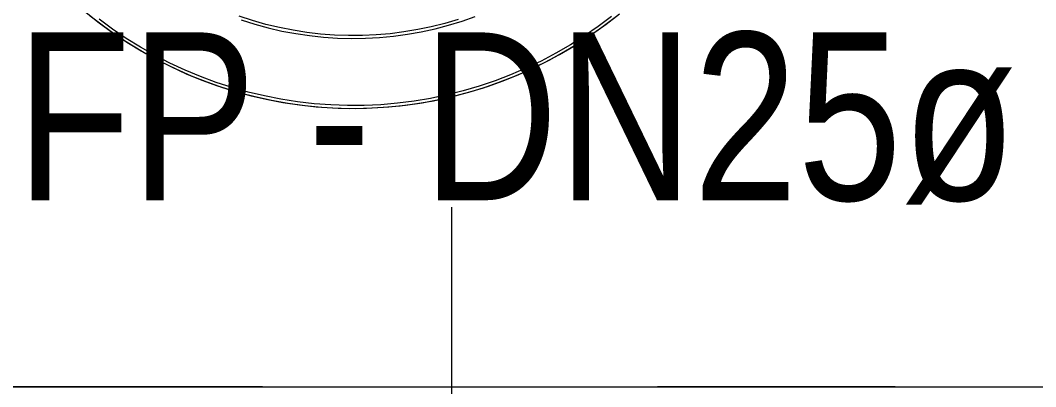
# Model space of a CAD drawing. Header units: millimetres. Extents: x -21597 to 3742, y 49379 to 62073.
# Drawn here: x -8057 to -7330, y 60747 to 61009 of the extents above; entities that cross this region are included whole.
import ezdxf

# ---------------------------------------------------------------- set-up
doc = ezdxf.new("R2010")
doc.units = ezdxf.units.MM
doc.layers.add('M-EQPM', color=7, linetype='Continuous', lineweight=5)
doc.layers.add('P-PIPE-IDEN', color=7, linetype='Continuous', lineweight=9)
doc.styles.add('Arial_1', font='arial.ttf', dxfattribs={"width": 0.8, "height": 120})

# ---------------------------------------------------------------- blocks, each defined once
blk = doc.blocks.new('DanNong_VRV_1 QUẠT - OD-A-12_1-2147179-MẶT BẰNG ỐNG GAS KHU H_N')
at = {"layer": 'M-EQPM'}
for p, q in [((-525, -311.78), (655, -311.78)), ((-508.64, -311.78), (485.5, -311.78)), ((-481.21, -311.78), (585, -311.78)), ((-12.64, -311.78), (-481.21, -311.78)), ((-481.21, -311.78), (-12.64, -311.78)), ((-66.64, -311.78), (-387.08, -311.78)), ((-66.64, -311.78), (-387.08, -311.78)), ((-66.64, -311.78), (-381.64, -311.78)), ((-381.64, -311.78), (-66.64, -311.78)), ((-66.64, -311.78), (-381.64, -311.78)), ((-66.64, -311.78), (-381.64, -311.78)), ((-66.64, -311.78), (-381.64, -311.78)), ((-66.64, -311.78), (-381.64, -311.78)), ((-66.64, -311.78), (-381.64, -311.78)), ((-66.64, -311.78), (-381.64, -311.78)), ((-116.63, -311.78), (-140.28, -311.78)), ((-133.86, -311.78), (-101.07, -311.78)), ((-133.86, -311.78), (-101.07, -311.78)), ((-130.53, -311.78), (-104.11, -311.78)), ((-130.53, -311.78), (-104.11, -311.78)), ((-127.74, -311.78), (-105.54, -311.78)), ((-116.63, -311.78), (-92.98, -311.78)), ((-66.64, -311.78), (-61.64, -311.78)), ((-66.64, -311.78), (-61.64, -311.78)), ((-66.64, -311.78), (-61.64, -311.78)), ((-66.64, -311.78), (-61.64, -311.78)), ((-66.64, -311.78), (-61.64, -311.78)), ((-51.3, -311.78), (-19.63, -311.78)), ((-51.3, -311.78), (-19.63, -311.78)), ((-51.3, -311.78), (-19.63, -311.78)), ((-51.3, -311.78), (-19.63, -311.78)), ((6.91, -311.78), (616.87, -311.78)), ((6.91, -311.78), (616.87, -311.78)), ((253.22, -311.78), (456.78, -311.78)), ((253.22, -311.78), (270, -311.78)), ((440, -311.78), (270, -311.78)), ((440, -311.78), (456.78, -311.78))]:
    blk.add_line(p, q, dxfattribs=at)
at = {"layer": 'M-EQPM', "flags": 128}
for points in [[(-135.87, -46.55), (-126.34, -53.89), (-116.51, -60.85), (-106.42, -67.41), (-96.07, -73.56), (-85.48, -79.29), (-74.67, -84.59), (-63.66, -89.46), (-52.46, -93.88), (-41.1, -97.86), (-29.58, -101.37), (-17.94, -104.42), (-6.18, -107), (5.68, -109.11), (17.6, -110.75), (29.59, -111.9), (41.61, -112.58), (53.65, -112.78), (65.68, -112.49), (77.7, -111.72), (89.67, -110.47), (101.59, -108.75), (113.42, -106.55), (125.16, -103.88), (136.78, -100.74), (148.27, -97.13), (159.61, -93.08), (170.77, -88.57), (181.74, -83.62), (192.51, -78.23), (203.05, -72.42), (213.36, -66.19), (223.4, -59.55), (233.17, -52.52), (242.66, -45.1)], [(-135.87, -46.55), (-126.34, -53.89), (-116.51, -60.85), (-106.42, -67.41), (-96.07, -73.56), (-85.48, -79.29), (-74.67, -84.59), (-63.66, -89.46), (-52.46, -93.88), (-41.1, -97.86), (-29.58, -101.37), (-17.94, -104.42), (-6.18, -107), (5.68, -109.11), (17.6, -110.75), (29.59, -111.9), (41.61, -112.58), (53.65, -112.78), (65.68, -112.49), (77.7, -111.72), (89.67, -110.47), (101.59, -108.75), (113.42, -106.55), (125.16, -103.88), (136.78, -100.74), (148.27, -97.13), (159.61, -93.08), (170.77, -88.57), (181.74, -83.62), (192.51, -78.23), (203.05, -72.42), (213.36, -66.19), (223.4, -59.55), (233.17, -52.52), (242.66, -45.1)], [(237.09, -46.99), (227.54, -54.19), (217.71, -60.99), (207.61, -67.4), (197.26, -73.4), (186.68, -78.98), (175.89, -84.13), (164.9, -88.85), (153.73, -93.12), (142.4, -96.94), (130.93, -100.31), (119.32, -103.21), (107.62, -105.65), (95.82, -107.62), (83.96, -109.12), (72.04, -110.14), (60.09, -110.68), (48.13, -110.75), (36.18, -110.33), (24.26, -109.44), (12.38, -108.07), (0.56, -106.23), (-11.17, -103.92), (-22.81, -101.14), (-34.32, -97.9), (-45.69, -94.2), (-56.9, -90.04), (-67.94, -85.45), (-78.79, -80.41), (-89.43, -74.94), (-99.84, -69.06), (-110.01, -62.76), (-119.91, -56.06), (-129.54, -48.97)], [(237.09, -46.99), (227.54, -54.19), (217.71, -60.99), (207.61, -67.4), (197.26, -73.4), (186.68, -78.98), (175.89, -84.13), (164.9, -88.85), (153.73, -93.12), (142.4, -96.94), (130.93, -100.31), (119.32, -103.21), (107.62, -105.65), (95.82, -107.62), (83.96, -109.12), (72.04, -110.14), (60.09, -110.68), (48.13, -110.75), (36.18, -110.33), (24.26, -109.44), (12.38, -108.07), (0.56, -106.23), (-11.17, -103.92), (-22.81, -101.14), (-34.32, -97.9), (-45.69, -94.2), (-56.9, -90.04), (-67.94, -85.45), (-78.79, -80.41), (-89.43, -74.94), (-99.84, -69.06), (-110.01, -62.76), (-119.91, -56.06), (-129.54, -48.97)], [(-27.76, -49.6), (-18.19, -52.62), (-8.5, -55.25), (1.29, -57.5), (11.15, -59.35), (21.09, -60.8), (31.07, -61.86), (41.09, -62.52), (51.13, -62.77), (61.16, -62.63), (71.19, -62.08), (81.18, -61.13), (91.13, -59.79), (101.02, -58.04), (110.83, -55.91), (120.54, -53.38), (130.15, -50.46), (139.63, -47.17)], [(127.37, -49.26), (117.81, -52.06), (108.15, -54.48), (98.4, -56.51), (88.58, -58.15), (78.7, -59.4), (68.77, -60.25), (58.82, -60.7), (48.86, -60.75), (38.91, -60.41), (28.98, -59.66), (19.09, -58.53), (9.24, -56.99), (-0.53, -55.07), (-10.21, -52.75), (-19.8, -50.05), (-29.27, -46.97)], [(-138.82, -44.15), (-129.37, -51.62), (-119.63, -58.7), (-109.62, -65.39), (-99.35, -71.67), (-88.84, -77.53), (-78.1, -82.97), (-67.15, -87.98), (-56.01, -92.54), (-44.69, -96.65), (-33.22, -100.31), (-21.61, -103.51), (-9.89, -106.24), (1.94, -108.5), (13.84, -110.28), (25.81, -111.59), (37.82, -112.42), (49.86, -112.77), (61.89, -112.63), (73.92, -112.01), (85.91, -110.92), (97.84, -109.34), (109.71, -107.29), (121.48, -104.77), (133.14, -101.77), (144.67, -98.32), (156.06, -94.4), (167.27, -90.04), (178.31, -85.22), (189.14, -79.97), (199.76, -74.3), (210.14, -68.2), (220.27, -61.69), (230.13, -54.78), (239.7, -47.48)], [(237.09, -46.99), (227.54, -54.19), (217.71, -60.99), (207.61, -67.4), (197.26, -73.4), (186.68, -78.98), (175.89, -84.13), (164.9, -88.85), (153.73, -93.12), (142.4, -96.94), (130.93, -100.31), (119.32, -103.21), (107.62, -105.65), (95.82, -107.62), (83.96, -109.12), (72.04, -110.14), (60.09, -110.68), (48.13, -110.75), (36.18, -110.33), (24.26, -109.44), (12.38, -108.07), (0.56, -106.23), (-11.17, -103.92), (-22.81, -101.14), (-34.32, -97.9), (-45.69, -94.2), (-56.9, -90.04), (-67.94, -85.45), (-78.79, -80.41), (-89.43, -74.94), (-99.84, -69.06), (-110.01, -62.76), (-119.91, -56.06), (-129.54, -48.97)]]:
    blk.add_lwpolyline(points, dxfattribs=at)
blk = doc.blocks.new('AK-SGS-M3-Hrvt_rvt-1-MẶT BẰNG ỐNG GAS KHU H_N')
at = {"layer": 'M-EQPM', "lineweight": 25}
blk.add_blockref('DanNong_VRV_1 QUẠT - OD-A-12_1-2147179-MẶT BẰNG ỐNG GAS KHU H_N', (-7870.9, 61058.71), dxfattribs=at)

msp = doc.modelspace()

# ---------------------------------------------------------------- linework, layer by layer
at = {"layer": 'P-PIPE-IDEN'}
msp.add_line((-7748.05, 60398.24), (-7748.05, 60875.19), dxfattribs=at)

# ---------------------------------------------------------------- block references
at = {"lineweight": 5}
msp.add_blockref('AK-SGS-M3-Hrvt_rvt-1-MẶT BẰNG ỐNG GAS KHU H_N', (0, 0), dxfattribs=at)

# ---------------------------------------------------------------- texts
at = {"layer": 'P-PIPE-IDEN', "color": 1, "lineweight": 30, "true_color": 0xff0000, "insert": (-7750.29, 60938.63), "char_height": 120, "width": 830.08, "attachment_point": 5, "line_spacing_factor": 0.936439, "style": 'Arial_1'}
msp.add_mtext('\\pxqc,t6.66667,13.33333,20,26.66667,33.33333,40,46.66667,53.33333,60,66.66667,73.33333,80,86.66667,93.33333,100,106.66667,113.33333,120,126.66667,133.33333,140,146.66667,153.33333,160,166.66667,173.33333,180,186.66667,193.33333,200,206.66667,213.33333;{RFP - DN25ø}', dxfattribs=at)

doc.saveas('drawing.dxf')
